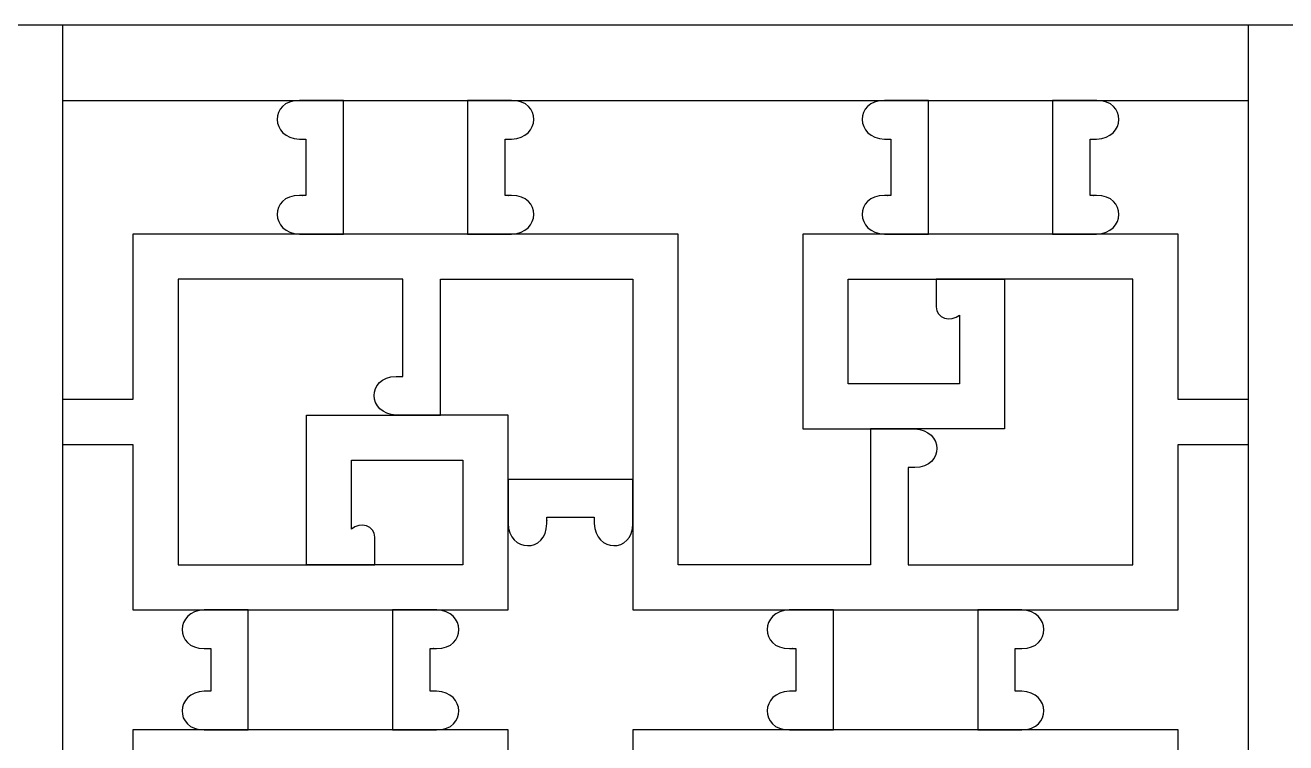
# Model space of a CAD drawing. Header units: centimetres. Extents: x -41.6 to 46.5, y -7.9 to 4.8.
# Drawn here: x -3.77 to 8.71, y -2.26 to 4.85 of the extents above; entities that cross this region are included whole.
import ezdxf

# ---------------------------------------------------------------- set-up
doc = ezdxf.new("R2010")
doc.units = ezdxf.units.CM
doc.header["$MEASUREMENT"] = 0
doc.layers.add('layer 1', color=7, linetype='Continuous')

msp = doc.modelspace()

# ---------------------------------------------------------------- linework, layer by layer
at = {"layer": 'layer 1', "color": 242}
for points, knots in [([(-16.61401, -7.92421), (-16.61401, -7.92421), (-16.61401, 4.84981), (-16.61401, 4.84981), (-16.61401, 4.84981), (-16.61401, 4.84981), (-3.39308, 4.84981), (-3.39308, 4.84981), (-3.39308, 4.84981), (-3.39308, 4.84981), (-3.39308, -7.92421), (-3.39308, -7.92421), (-3.39308, -7.92421), (-3.39308, -7.92421), (-16.61401, -7.92421), (-16.61401, -7.92421)], [0, 0, 0, 0, 0.2, 0.2, 0.2, 0.2, 0.4, 0.4, 0.4, 0.4, 0.6, 0.6, 0.6, 0.6, 1, 1, 1, 1]), ([(-4.13792, -7.92421), (-4.13792, -7.92421), (-4.13792, 4.84981), (-4.13792, 4.84981), (-4.13792, 4.84981), (-4.13792, 4.84981), (9.083, 4.84981), (9.083, 4.84981), (9.083, 4.84981), (9.083, 4.84981), (9.083, -7.92421), (9.083, -7.92421), (9.083, -7.92421), (9.083, -7.92421), (-4.13792, -7.92421), (-4.13792, -7.92421)], [0, 0, 0, 0, 0.2, 0.2, 0.2, 0.2, 0.4, 0.4, 0.4, 0.4, 0.6, 0.6, 0.6, 0.6, 1, 1, 1, 1]), ([(8.33816, -7.92421), (8.33816, -7.92421), (8.33816, 4.84981), (8.33816, 4.84981), (8.33816, 4.84981), (8.33816, 4.84981), (21.55908, 4.84981), (21.55908, 4.84981), (21.55908, 4.84981), (21.55908, 4.84981), (21.55908, -7.92421), (21.55908, -7.92421), (21.55908, -7.92421), (21.55908, -7.92421), (8.33816, -7.92421), (8.33816, -7.92421)], [0, 0, 0, 0, 0.2, 0.2, 0.2, 0.2, 0.4, 0.4, 0.4, 0.4, 0.6, 0.6, 0.6, 0.6, 1, 1, 1, 1]), ([(-3.39308, 1.14233), (-3.39308, 1.14233), (-2.70013, 1.14233), (-2.70013, 1.14233), (-2.70013, 1.14233), (-2.70013, 1.14233), (-2.70013, 2.78098), (-2.70013, 2.78098), (-2.70013, 2.78098), (-2.70013, 2.78098), (-2.70013, 2.78098), (-2.70013, 2.78098), (-2.70013, 2.78098), (-2.70013, 2.78098), (-1.0523, 2.78098), (-1.0523, 2.78098), (-1.0523, 2.78098), (-1.33775, 2.78695), (-1.35289, 3.16217), (-1.0523, 3.16381), (-1.0523, 3.16381), (-0.97925, 3.16381), (-1.06191, 3.16381), (-0.98886, 3.16381), (-0.98886, 3.16381), (-0.98886, 3.16381), (-0.98886, 3.72214), (-0.98886, 3.72214), (-0.98886, 3.72214), (-0.99947, 3.72214), (-0.99631, 3.72214), (-1.0523, 3.72214), (-1.0523, 3.72214), (-1.3377, 3.72811), (-1.35289, 4.1032), (-1.05245, 4.10497), (-1.05245, 4.10497), (-1.05245, 4.10497), (-3.39308, 4.10497), (-3.39308, 4.10497), (-3.39308, 4.10497), (-3.39308, 4.10497), (-3.39308, 1.14233), (-3.39308, 1.14233)], [0, 0, 0, 0, 0.08333333, 0.08333333, 0.08333333, 0.08333333, 0.16666667, 0.16666667, 0.16666667, 0.16666667, 0.25, 0.25, 0.25, 0.25, 0.33333333, 0.33333333, 0.33333333, 0.33333333, 0.41666667, 0.41666667, 0.41666667, 0.41666667, 0.5, 0.5, 0.5, 0.5, 0.58333333, 0.58333333, 0.58333333, 0.58333333, 0.66666667, 0.66666667, 0.66666667, 0.66666667, 0.75, 0.75, 0.75, 0.75, 0.83333333, 0.83333333, 0.83333333, 0.83333333, 1, 1, 1, 1]), ([(-0.61644, 4.10497), (-0.61644, 4.10497), (-1.05245, 4.10497), (-1.05245, 4.10497), (-1.05245, 4.10497), (-1.05245, 4.10497), (-0.61644, 4.10497), (-0.61644, 4.10497)], [0, 0, 0, 0, 0.33333333, 0.33333333, 0.33333333, 0.33333333, 1, 1, 1, 1]), ([(-0.61644, 4.10497), (-0.61644, 4.10497), (-0.61644, 2.78098), (-0.61644, 2.78098), (-0.61644, 2.78098), (-0.61644, 2.78098), (0.61231, 2.78098), (0.61231, 2.78098), (0.61231, 2.78098), (0.61231, 2.78098), (0.61231, 4.10497), (0.61231, 4.10497), (0.61231, 4.10497), (0.61231, 4.10497), (-0.61644, 4.10497), (-0.61644, 4.10497)], [0, 0, 0, 0, 0.2, 0.2, 0.2, 0.2, 0.4, 0.4, 0.4, 0.4, 0.6, 0.6, 0.6, 0.6, 1, 1, 1, 1]), ([(0.61231, 4.10497), (0.61231, 4.10497), (1.04832, 4.10497), (1.04832, 4.10497), (1.04832, 4.10497), (1.04832, 4.10497), (0.61231, 4.10497), (0.61231, 4.10497)], [0, 0, 0, 0, 0.33333333, 0.33333333, 0.33333333, 0.33333333, 1, 1, 1, 1]), ([(1.04832, 4.10497), (1.34876, 4.1032), (1.33357, 3.72811), (1.04817, 3.72214), (1.04817, 3.72214), (0.99218, 3.72214), (0.99534, 3.72214), (0.98473, 3.72214), (0.98473, 3.72214), (0.98473, 3.72214), (0.98473, 3.16381), (0.98473, 3.16381), (0.98473, 3.16381), (1.05778, 3.16381), (0.97512, 3.16381), (1.04817, 3.16381), (1.04817, 3.16381), (1.34876, 3.16217), (1.33362, 2.78695), (1.04817, 2.78098), (1.04817, 2.78098), (1.04817, 2.78098), (2.69599, 2.78098), (2.69599, 2.78098), (2.69599, 2.78098), (2.69599, 2.78098), (2.696, -0.49632), (2.696, -0.49632), (2.696, -0.49632), (2.696, -0.49632), (4.60181, -0.49632), (4.60181, -0.49632), (4.60181, -0.49632), (4.60181, -0.49632), (4.60181, 0.8505), (4.60181, 0.8505), (4.60181, 0.8505), (4.60181, 0.8505), (3.9318, 0.8505), (3.9318, 0.8505), (3.9318, 0.8505), (3.9318, 1.49397), (3.9318, 2.13747), (3.9318, 2.78098), (3.9318, 2.78098), (3.9318, 2.78098), (4.73827, 2.78098), (4.73827, 2.78098), (4.73827, 2.78098), (4.45282, 2.78695), (4.43768, 3.16217), (4.73827, 3.16381), (4.73827, 3.16381), (4.81132, 3.16381), (4.72866, 3.16381), (4.8017, 3.16381), (4.8017, 3.16381), (4.8017, 3.16381), (4.8017, 3.72214), (4.8017, 3.72214), (4.8017, 3.72214), (4.7911, 3.72214), (4.79425, 3.72214), (4.73827, 3.72214), (4.73827, 3.72214), (4.45286, 3.72811), (4.43768, 4.1032), (4.73812, 4.10497), (4.73812, 4.10497), (4.73812, 4.10497), (1.04832, 4.10497), (1.04832, 4.10497)], [0, 0, 0, 0, 0.05263158, 0.05263158, 0.05263158, 0.05263158, 0.10526316, 0.10526316, 0.10526316, 0.10526316, 0.15789474, 0.15789474, 0.15789474, 0.15789474, 0.21052632, 0.21052632, 0.21052632, 0.21052632, 0.26315789, 0.26315789, 0.26315789, 0.26315789, 0.31578947, 0.31578947, 0.31578947, 0.31578947, 0.36842105, 0.36842105, 0.36842105, 0.36842105, 0.42105263, 0.42105263, 0.42105263, 0.42105263, 0.47368421, 0.47368421, 0.47368421, 0.47368421, 0.52631579, 0.52631579, 0.52631579, 0.52631579, 0.57894737, 0.57894737, 0.57894737, 0.57894737, 0.63157895, 0.63157895, 0.63157895, 0.63157895, 0.68421053, 0.68421053, 0.68421053, 0.68421053, 0.73684211, 0.73684211, 0.73684211, 0.73684211, 0.78947368, 0.78947368, 0.78947368, 0.78947368, 0.84210526, 0.84210526, 0.84210526, 0.84210526, 0.89473684, 0.89473684, 0.89473684, 0.89473684, 1, 1, 1, 1]), ([(5.17412, 4.10497), (5.17412, 4.10497), (4.73812, 4.10497), (4.73812, 4.10497), (4.73812, 4.10497), (4.73812, 4.10497), (5.17412, 4.10497), (5.17412, 4.10497)], [0, 0, 0, 0, 0.33333333, 0.33333333, 0.33333333, 0.33333333, 1, 1, 1, 1]), ([(5.17412, 2.78098), (5.17412, 2.78098), (6.40288, 2.78098), (6.40288, 2.78098), (6.40288, 2.78098), (6.40288, 2.78098), (6.40288, 4.10497), (6.40288, 4.10497), (6.40288, 4.10497), (6.40288, 4.10497), (5.17412, 4.10497), (5.17412, 4.10497), (5.17412, 4.10497), (5.17412, 4.10497), (5.17412, 2.78098), (5.17412, 2.78098)], [0, 0, 0, 0, 0.2, 0.2, 0.2, 0.2, 0.4, 0.4, 0.4, 0.4, 0.6, 0.6, 0.6, 0.6, 1, 1, 1, 1]), ([(6.40288, 4.10497), (6.40288, 4.10497), (6.83888, 4.10497), (6.83888, 4.10497), (6.83888, 4.10497), (6.83888, 4.10497), (6.40288, 4.10497), (6.40288, 4.10497)], [0, 0, 0, 0, 0.33333333, 0.33333333, 0.33333333, 0.33333333, 1, 1, 1, 1]), ([(6.83888, 4.10497), (7.13932, 4.1032), (7.12414, 3.72811), (6.83873, 3.72214), (6.83873, 3.72214), (6.78275, 3.72214), (6.7859, 3.72214), (6.7753, 3.72214), (6.7753, 3.72214), (6.7753, 3.72214), (6.7753, 3.16381), (6.7753, 3.16381), (6.7753, 3.16381), (6.84834, 3.16381), (6.76569, 3.16381), (6.83873, 3.16381), (6.83873, 3.16381), (7.13933, 3.16217), (7.12419, 2.78695), (6.83873, 2.78098), (6.83873, 2.78098), (6.83873, 2.78098), (7.64521, 2.78098), (7.64521, 2.78098), (7.64521, 2.78098), (7.64521, 2.78098), (7.64521, 1.14233), (7.64521, 1.14233), (7.64521, 1.14233), (7.64521, 1.14233), (8.33816, 1.14233), (8.33816, 1.14233), (8.33816, 1.14233), (8.33816, 1.14233), (8.33816, 4.10497), (8.33816, 4.10497), (8.33816, 4.10497), (8.33816, 4.10497), (6.83888, 4.10497), (6.83888, 4.10497)], [0, 0, 0, 0, 0.09090909, 0.09090909, 0.09090909, 0.09090909, 0.18181818, 0.18181818, 0.18181818, 0.18181818, 0.27272727, 0.27272727, 0.27272727, 0.27272727, 0.36363636, 0.36363636, 0.36363636, 0.36363636, 0.45454545, 0.45454545, 0.45454545, 0.45454545, 0.54545455, 0.54545455, 0.54545455, 0.54545455, 0.63636364, 0.63636364, 0.63636364, 0.63636364, 0.72727273, 0.72727273, 0.72727273, 0.72727273, 0.81818182, 0.81818182, 0.81818182, 0.81818182, 1, 1, 1, 1]), ([(-0.61644, 2.78098), (-0.61644, 2.78098), (-1.0523, 2.78098), (-1.0523, 2.78098), (-1.0523, 2.78098), (-1.0523, 2.78098), (-0.61644, 2.78098), (-0.61644, 2.78098)], [0, 0, 0, 0, 0.33333333, 0.33333333, 0.33333333, 0.33333333, 1, 1, 1, 1]), ([(0.61231, 2.78098), (0.61231, 2.78098), (1.04817, 2.78098), (1.04817, 2.78098), (1.04817, 2.78098), (1.04817, 2.78098), (0.61231, 2.78098), (0.61231, 2.78098)], [0, 0, 0, 0, 0.33333333, 0.33333333, 0.33333333, 0.33333333, 1, 1, 1, 1]), ([(5.17412, 2.78098), (5.17412, 2.78098), (4.73827, 2.78098), (4.73827, 2.78098), (4.73827, 2.78098), (4.73827, 2.78098), (5.17412, 2.78098), (5.17412, 2.78098)], [0, 0, 0, 0, 0.33333333, 0.33333333, 0.33333333, 0.33333333, 1, 1, 1, 1]), ([(6.40288, 2.78098), (6.40288, 2.78098), (6.83873, 2.78098), (6.83873, 2.78098), (6.83873, 2.78098), (6.83873, 2.78098), (6.40288, 2.78098), (6.40288, 2.78098)], [0, 0, 0, 0, 0.33333333, 0.33333333, 0.33333333, 0.33333333, 1, 1, 1, 1]), ([(-0.09268, 0.98726), (-0.09268, 0.98726), (-0.53546, 0.98726), (-0.53546, 0.98726), (-0.53546, 0.98726), (-0.53546, 0.98726), (-0.98236, 0.98726), (-0.98236, 0.98726), (-0.98236, 0.98726), (-0.98236, 0.98726), (-0.98236, -0.49632), (-0.98236, -0.49632), (-0.98236, -0.49632), (-0.98236, -0.49632), (-2.25323, -0.49632), (-2.25323, -0.49632), (-2.25323, -0.49632), (-2.25323, -0.49632), (-2.25323, 2.33408), (-2.25323, 2.33408), (-2.25323, 2.33408), (-2.25323, 2.33408), (-0.02915, 2.33408), (-0.02915, 2.33408), (-0.02915, 2.33408), (-0.02915, 2.33408), (-0.02915, 1.3701), (-0.02915, 1.3701), (-0.02915, 1.3701), (-0.10219, 1.3701), (-0.01954, 1.3701), (-0.09259, 1.3701), (-0.09259, 1.3701), (-0.39315, 1.36846), (-0.37804, 0.99331), (-0.09268, 0.98726)], [0, 0, 0, 0, 0.1, 0.1, 0.1, 0.1, 0.2, 0.2, 0.2, 0.2, 0.3, 0.3, 0.3, 0.3, 0.4, 0.4, 0.4, 0.4, 0.5, 0.5, 0.5, 0.5, 0.6, 0.6, 0.6, 0.6, 0.7, 0.7, 0.7, 0.7, 0.8, 0.8, 0.8, 0.8, 1, 1, 1, 1]), ([(2.24908, 0.34983), (2.24908, 1.01125), (2.24909, 1.67267), (2.24909, 2.33408), (2.24909, 2.33408), (2.24909, 2.33408), (0.34327, 2.33408), (0.34327, 2.33408), (0.34327, 2.33408), (0.34327, 2.33408), (0.34327, 0.98726), (0.34327, 0.98726), (0.34327, 0.98726), (0.34327, 0.98726), (0.56637, 0.98726), (0.56637, 0.98726), (0.56637, 0.98726), (0.56637, 0.98726), (1.01328, 0.98726), (1.01328, 0.98726), (1.01328, 0.98726), (1.01328, 0.98726), (1.01328, 0.34983), (1.01328, 0.34983), (1.01328, 0.34983), (1.01328, 0.34983), (2.24908, 0.34983), (2.24908, 0.34983)], [0, 0, 0, 0, 0.125, 0.125, 0.125, 0.125, 0.25, 0.25, 0.25, 0.25, 0.375, 0.375, 0.375, 0.375, 0.5, 0.5, 0.5, 0.5, 0.625, 0.625, 0.625, 0.625, 0.75, 0.75, 0.75, 0.75, 1, 1, 1, 1]), ([(5.48053, 1.97878), (5.39705, 1.90293), (5.24978, 1.9472), (5.25068, 2.06003), (5.25068, 2.06003), (5.25068, 2.15138), (5.25068, 2.24273), (5.25068, 2.33408), (5.25068, 2.33408), (5.25068, 2.33408), (4.3787, 2.33408), (4.3787, 2.33408), (4.3787, 2.33408), (4.3787, 2.33408), (4.3787, 1.2974), (4.3787, 1.2974), (4.3787, 1.2974), (4.3787, 1.2974), (5.48053, 1.2974), (5.48053, 1.2974), (5.48053, 1.2974), (5.48053, 1.2974), (5.48053, 1.97878), (5.48053, 1.97878)], [0, 0, 0, 0, 0.14285714, 0.14285714, 0.14285714, 0.14285714, 0.28571429, 0.28571429, 0.28571429, 0.28571429, 0.42857143, 0.42857143, 0.42857143, 0.42857143, 0.57142857, 0.57142857, 0.57142857, 0.57142857, 0.71428571, 0.71428571, 0.71428571, 0.71428571, 1, 1, 1, 1]), ([(4.97423, -0.49632), (4.97423, -0.49632), (4.97423, 0.46766), (4.97423, 0.46766), (4.97423, 0.46766), (5.04727, 0.46766), (4.96461, 0.46766), (5.03766, 0.46766), (5.03766, 0.46766), (5.33822, 0.4693), (5.32311, 0.84445), (5.03775, 0.8505), (5.03775, 0.8505), (5.03775, 0.8505), (5.92744, 0.8505), (5.92744, 0.8505), (5.92744, 0.8505), (5.92744, 0.8505), (5.92744, 2.33408), (5.92744, 2.33408), (5.92744, 2.33408), (5.92744, 2.33408), (7.1983, 2.33408), (7.1983, 2.33408), (7.1983, 2.33408), (7.1983, 2.33408), (7.1983, -0.49632), (7.1983, -0.49632), (7.1983, -0.49632), (7.1983, -0.49632), (4.97423, -0.49632), (4.97423, -0.49632)], [0, 0, 0, 0, 0.11111111, 0.11111111, 0.11111111, 0.11111111, 0.22222222, 0.22222222, 0.22222222, 0.22222222, 0.33333333, 0.33333333, 0.33333333, 0.33333333, 0.44444444, 0.44444444, 0.44444444, 0.44444444, 0.55555556, 0.55555556, 0.55555556, 0.55555556, 0.66666667, 0.66666667, 0.66666667, 0.66666667, 0.77777778, 0.77777778, 0.77777778, 0.77777778, 1, 1, 1, 1]), ([(5.92744, 2.33408), (5.92744, 2.33408), (5.25068, 2.33408), (5.25068, 2.33408), (5.25068, 2.33408), (5.25068, 2.33408), (5.92744, 2.33408), (5.92744, 2.33408)], [0, 0, 0, 0, 0.33333333, 0.33333333, 0.33333333, 0.33333333, 1, 1, 1, 1]), ([(0.34327, 0.98726), (0.34327, 0.98726), (-0.09268, 0.98726), (-0.09268, 0.98726), (-0.09268, 0.98726), (-0.09268, 0.98726), (0.34327, 0.98726), (0.34327, 0.98726)], [0, 0, 0, 0, 0.33333333, 0.33333333, 0.33333333, 0.33333333, 1, 1, 1, 1]), ([(4.60181, 0.8505), (4.60181, 0.8505), (5.03775, 0.8505), (5.03775, 0.8505), (5.03775, 0.8505), (5.03775, 0.8505), (4.60181, 0.8505), (4.60181, 0.8505)], [0, 0, 0, 0, 0.33333333, 0.33333333, 0.33333333, 0.33333333, 1, 1, 1, 1]), ([(-3.39308, -3.76983), (-3.39308, -3.76983), (-2.70013, -3.76983), (-2.70013, -3.76983), (-2.70013, -3.76983), (-2.70013, -3.76983), (-2.70013, -2.13118), (-2.70013, -2.13118), (-2.70013, -2.13118), (-2.70013, -2.13118), (-1.99336, -2.13118), (-1.99336, -2.13118), (-1.99336, -2.13118), (-2.29379, -2.12941), (-2.27861, -1.75431), (-1.99321, -1.74834), (-1.99321, -1.74834), (-1.93722, -1.74834), (-1.94038, -1.74834), (-1.92977, -1.74834), (-1.92977, -1.74834), (-1.92977, -1.74834), (-1.92977, -1.32599), (-1.92977, -1.32599), (-1.92977, -1.32599), (-2.00282, -1.32599), (-1.92016, -1.32599), (-1.99321, -1.32599), (-1.99321, -1.32599), (-2.29326, -1.32435), (-2.27869, -0.95049), (-1.99471, -0.94322), (-1.99471, -0.94322), (-1.99471, -0.94322), (-2.70013, -0.94322), (-2.70013, -0.94322), (-2.70013, -0.94322), (-2.70013, -0.94322), (-2.70013, 0.69543), (-2.70013, 0.69543), (-2.70013, 0.69543), (-2.70013, 0.69543), (-3.39308, 0.69543), (-3.39308, 0.69543), (-3.39308, 0.69543), (-3.39308, 0.69543), (-3.39308, -3.76983), (-3.39308, -3.76983)], [0, 0, 0, 0, 0.07692308, 0.07692308, 0.07692308, 0.07692308, 0.15384615, 0.15384615, 0.15384615, 0.15384615, 0.23076923, 0.23076923, 0.23076923, 0.23076923, 0.30769231, 0.30769231, 0.30769231, 0.30769231, 0.38461538, 0.38461538, 0.38461538, 0.38461538, 0.46153846, 0.46153846, 0.46153846, 0.46153846, 0.53846154, 0.53846154, 0.53846154, 0.53846154, 0.61538462, 0.61538462, 0.61538462, 0.61538462, 0.69230769, 0.69230769, 0.69230769, 0.69230769, 0.76923077, 0.76923077, 0.76923077, 0.76923077, 0.84615385, 0.84615385, 0.84615385, 0.84615385, 1, 1, 1, 1]), ([(8.33816, 0.69542), (8.33816, 0.69542), (7.64521, 0.69542), (7.64521, 0.69542), (7.64521, 0.69542), (7.64521, 0.69542), (7.64521, -0.94323), (7.64521, -0.94323), (7.64521, -0.94323), (7.64521, -0.94323), (7.6452, -0.94323), (7.6452, -0.94323), (7.6452, -0.94323), (7.6452, -0.94323), (6.09852, -0.94323), (6.09852, -0.94323), (6.09852, -0.94323), (6.38242, -0.95057), (6.39695, -1.32435), (6.09693, -1.32599), (6.09693, -1.32599), (6.02388, -1.32599), (6.10653, -1.32599), (6.03349, -1.32599), (6.03349, -1.32599), (6.03349, -1.32599), (6.03349, -1.74834), (6.03349, -1.74834), (6.03349, -1.74834), (6.04409, -1.74834), (6.04094, -1.74834), (6.09693, -1.74834), (6.09693, -1.74834), (6.38228, -1.75431), (6.3975, -2.12928), (6.09723, -2.13118), (6.09723, -2.13118), (6.09723, -2.13118), (7.6452, -2.13118), (7.6452, -2.13118), (7.6452, -2.13118), (7.6452, -2.13118), (7.64521, -2.13118), (7.64521, -2.13118), (7.64521, -2.13118), (7.64521, -2.13118), (7.64521, -3.76983), (7.64521, -3.76983), (7.64521, -3.76983), (7.64521, -3.76983), (8.33816, -3.76983), (8.33816, -3.76983), (8.33816, -3.76983), (8.33816, -3.76983), (8.33816, 0.69542), (8.33816, 0.69542)], [0, 0, 0, 0, 0.06666667, 0.06666667, 0.06666667, 0.06666667, 0.13333333, 0.13333333, 0.13333333, 0.13333333, 0.2, 0.2, 0.2, 0.2, 0.26666667, 0.26666667, 0.26666667, 0.26666667, 0.33333333, 0.33333333, 0.33333333, 0.33333333, 0.4, 0.4, 0.4, 0.4, 0.46666667, 0.46666667, 0.46666667, 0.46666667, 0.53333333, 0.53333333, 0.53333333, 0.53333333, 0.6, 0.6, 0.6, 0.6, 0.66666667, 0.66666667, 0.66666667, 0.66666667, 0.73333333, 0.73333333, 0.73333333, 0.73333333, 0.8, 0.8, 0.8, 0.8, 0.86666667, 0.86666667, 0.86666667, 0.86666667, 1, 1, 1, 1]), ([(-0.53546, -0.14099), (-0.45197, -0.06516), (-0.3047, -0.10945), (-0.3056, -0.22228), (-0.3056, -0.22228), (-0.3056, -0.31362), (-0.3056, -0.40497), (-0.3056, -0.49632), (-0.3056, -0.49632), (-0.3056, -0.49632), (0.56637, -0.49632), (0.56637, -0.49632), (0.56637, -0.49632), (0.56637, -0.49632), (0.56637, 0.54036), (0.56637, 0.54036), (0.56637, 0.54036), (0.56637, 0.54036), (-0.53546, 0.54036), (-0.53546, 0.54036), (-0.53546, 0.54036), (-0.53546, 0.54036), (-0.53546, -0.14099), (-0.53546, -0.14099)], [0, 0, 0, 0, 0.14285714, 0.14285714, 0.14285714, 0.14285714, 0.28571429, 0.28571429, 0.28571429, 0.28571429, 0.42857143, 0.42857143, 0.42857143, 0.42857143, 0.57142857, 0.57142857, 0.57142857, 0.57142857, 0.71428571, 0.71428571, 0.71428571, 0.71428571, 1, 1, 1, 1]), ([(1.01328, 0.34983), (1.01328, 0.34983), (1.01328, -0.08602), (1.01328, -0.08602), (1.01328, -0.08602), (1.01328, -0.08602), (1.01328, 0.34983), (1.01328, 0.34983)], [0, 0, 0, 0, 0.33333333, 0.33333333, 0.33333333, 0.33333333, 1, 1, 1, 1]), ([(2.24908, 0.34983), (2.24908, 0.34983), (2.24908, -0.08602), (2.24908, -0.08602), (2.24908, -0.08602), (2.24908, -0.08602), (2.24908, 0.34983), (2.24908, 0.34983)], [0, 0, 0, 0, 0.33333333, 0.33333333, 0.33333333, 0.33333333, 1, 1, 1, 1]), ([(2.24908, -0.08602), (2.24744, -0.38661), (1.8721, -0.37148), (1.86613, -0.08602), (1.86613, -0.08602), (1.86613, -0.03004), (1.86613, -0.03319), (1.86613, -0.02259), (1.86613, -0.02259), (1.86613, -0.02259), (1.39611, -0.02259), (1.39611, -0.02259), (1.39611, -0.02259), (1.39611, -0.09563), (1.39611, -0.01298), (1.39611, -0.08602), (1.39611, -0.08602), (1.39447, -0.38661), (1.01925, -0.37148), (1.01328, -0.08602), (1.01328, -0.08602), (1.01328, -0.08602), (1.01328, -0.94322), (1.01328, -0.94322), (1.01328, -0.94322), (1.01328, -0.94322), (0.30786, -0.94322), (0.30786, -0.94322), (0.30786, -0.94322), (0.59184, -0.95049), (0.60641, -1.32435), (0.30635, -1.32599), (0.30635, -1.32599), (0.23331, -1.32599), (0.31596, -1.32599), (0.24292, -1.32599), (0.24292, -1.32599), (0.24292, -1.32599), (0.24292, -1.74834), (0.24292, -1.74834), (0.24292, -1.74834), (0.25352, -1.74834), (0.25037, -1.74834), (0.30635, -1.74834), (0.30635, -1.74834), (0.59176, -1.75431), (0.60693, -2.12941), (0.3065, -2.13118), (0.3065, -2.13118), (0.3065, -2.13118), (1.01328, -2.13118), (1.01328, -2.13118), (1.01328, -2.13118), (1.01328, -2.13118), (1.01328, -2.98838), (1.01328, -2.98838), (1.01328, -2.98838), (1.01925, -2.70293), (1.39447, -2.68779), (1.39611, -2.98838), (1.39611, -2.98838), (1.39611, -3.06143), (1.39611, -2.97877), (1.39611, -3.05182), (1.39611, -3.05182), (1.39611, -3.05182), (1.86613, -3.05182), (1.86613, -3.05182), (1.86613, -3.05182), (1.86613, -3.04121), (1.86613, -3.04437), (1.86613, -2.98838), (1.86613, -2.98838), (1.8721, -2.70293), (2.24745, -2.68779), (2.24909, -2.98838), (2.24909, -2.98838), (2.24909, -2.98838), (2.24909, -2.57808), (2.24909, -2.57808), (2.24909, -2.57808), (2.24909, -2.57808), (2.24908, -2.57808), (2.24908, -2.57808), (2.24908, -2.57808), (2.24908, -2.57808), (2.24908, -2.13118), (2.24908, -2.13118), (2.24908, -2.13118), (2.24908, -2.13118), (3.79721, -2.13118), (3.79721, -2.13118), (3.79721, -2.13118), (3.49678, -2.1294), (3.51196, -1.75431), (3.79736, -1.74834), (3.79736, -1.74834), (3.85335, -1.74834), (3.8502, -1.74834), (3.8608, -1.74834), (3.8608, -1.74834), (3.8608, -1.74834), (3.8608, -1.32599), (3.8608, -1.32599), (3.8608, -1.32599), (3.78776, -1.32599), (3.87041, -1.32599), (3.79736, -1.32599), (3.79736, -1.32599), (3.49734, -1.32435), (3.51187, -0.95057), (3.79577, -0.94323), (3.79577, -0.94323), (3.79577, -0.94323), (2.24908, -0.94323), (2.24908, -0.94323), (2.24908, -0.94323), (2.24908, -0.65749), (2.24908, -0.37176), (2.24908, -0.08602)], [0, 0, 0, 0, 0.03225806, 0.03225806, 0.03225806, 0.03225806, 0.06451613, 0.06451613, 0.06451613, 0.06451613, 0.09677419, 0.09677419, 0.09677419, 0.09677419, 0.12903226, 0.12903226, 0.12903226, 0.12903226, 0.16129032, 0.16129032, 0.16129032, 0.16129032, 0.19354839, 0.19354839, 0.19354839, 0.19354839, 0.22580645, 0.22580645, 0.22580645, 0.22580645, 0.25806452, 0.25806452, 0.25806452, 0.25806452, 0.29032258, 0.29032258, 0.29032258, 0.29032258, 0.32258065, 0.32258065, 0.32258065, 0.32258065, 0.35483871, 0.35483871, 0.35483871, 0.35483871, 0.38709677, 0.38709677, 0.38709677, 0.38709677, 0.41935484, 0.41935484, 0.41935484, 0.41935484, 0.4516129, 0.4516129, 0.4516129, 0.4516129, 0.48387097, 0.48387097, 0.48387097, 0.48387097, 0.51612903, 0.51612903, 0.51612903, 0.51612903, 0.5483871, 0.5483871, 0.5483871, 0.5483871, 0.58064516, 0.58064516, 0.58064516, 0.58064516, 0.61290323, 0.61290323, 0.61290323, 0.61290323, 0.64516129, 0.64516129, 0.64516129, 0.64516129, 0.67741935, 0.67741935, 0.67741935, 0.67741935, 0.70967742, 0.70967742, 0.70967742, 0.70967742, 0.74193548, 0.74193548, 0.74193548, 0.74193548, 0.77419355, 0.77419355, 0.77419355, 0.77419355, 0.80645161, 0.80645161, 0.80645161, 0.80645161, 0.83870968, 0.83870968, 0.83870968, 0.83870968, 0.87096774, 0.87096774, 0.87096774, 0.87096774, 0.90322581, 0.90322581, 0.90322581, 0.90322581, 0.93548387, 0.93548387, 0.93548387, 0.93548387, 1, 1, 1, 1]), ([(-0.3056, -0.49632), (-0.3056, -0.49632), (-0.98236, -0.49632), (-0.98236, -0.49632), (-0.98236, -0.49632), (-0.98236, -0.49632), (-0.3056, -0.49632), (-0.3056, -0.49632)], [0, 0, 0, 0, 0.33333333, 0.33333333, 0.33333333, 0.33333333, 1, 1, 1, 1]), ([(-1.55735, -0.94322), (-1.55735, -0.94322), (-1.99471, -0.94322), (-1.99471, -0.94322), (-1.99471, -0.94322), (-1.99471, -0.94322), (-1.55735, -0.94322), (-1.55735, -0.94322)], [0, 0, 0, 0, 0.33333333, 0.33333333, 0.33333333, 0.33333333, 1, 1, 1, 1]), ([(-1.55735, -0.94322), (-1.55735, -0.94322), (-1.55735, -2.13118), (-1.55735, -2.13118), (-1.55735, -2.13118), (-1.55735, -2.13118), (-0.1295, -2.13118), (-0.1295, -2.13118), (-0.1295, -2.13118), (-0.1295, -2.13118), (-0.1295, -0.94322), (-0.1295, -0.94322), (-0.1295, -0.94322), (-0.1295, -0.94322), (-1.55735, -0.94322), (-1.55735, -0.94322)], [0, 0, 0, 0, 0.2, 0.2, 0.2, 0.2, 0.4, 0.4, 0.4, 0.4, 0.6, 0.6, 0.6, 0.6, 1, 1, 1, 1]), ([(0.30786, -0.94322), (0.30786, -0.94322), (-0.1295, -0.94322), (-0.1295, -0.94322), (-0.1295, -0.94322), (-0.1295, -0.94322), (0.30786, -0.94322), (0.30786, -0.94322)], [0, 0, 0, 0, 0.33333333, 0.33333333, 0.33333333, 0.33333333, 1, 1, 1, 1]), ([(4.23322, -0.94323), (4.23322, -0.94323), (3.79577, -0.94323), (3.79577, -0.94323), (3.79577, -0.94323), (3.79577, -0.94323), (4.23322, -0.94323), (4.23322, -0.94323)], [0, 0, 0, 0, 0.33333333, 0.33333333, 0.33333333, 0.33333333, 1, 1, 1, 1]), ([(4.23322, -0.94323), (4.23322, -0.94323), (4.23322, -2.13118), (4.23322, -2.13118), (4.23322, -2.13118), (4.23322, -2.13118), (5.66107, -2.13118), (5.66107, -2.13118), (5.66107, -2.13118), (5.66107, -2.13118), (5.66107, -0.94323), (5.66107, -0.94323), (5.66107, -0.94323), (5.66107, -0.94323), (4.23322, -0.94323), (4.23322, -0.94323)], [0, 0, 0, 0, 0.2, 0.2, 0.2, 0.2, 0.4, 0.4, 0.4, 0.4, 0.6, 0.6, 0.6, 0.6, 1, 1, 1, 1]), ([(5.66107, -0.94323), (5.66107, -0.94323), (6.09852, -0.94323), (6.09852, -0.94323), (6.09852, -0.94323), (6.09852, -0.94323), (5.66107, -0.94323), (5.66107, -0.94323)], [0, 0, 0, 0, 0.33333333, 0.33333333, 0.33333333, 0.33333333, 1, 1, 1, 1]), ([(-1.55735, -2.13118), (-1.55735, -2.13118), (-1.99336, -2.13118), (-1.99336, -2.13118), (-1.99336, -2.13118), (-1.99336, -2.13118), (-1.55735, -2.13118), (-1.55735, -2.13118)], [0, 0, 0, 0, 0.33333333, 0.33333333, 0.33333333, 0.33333333, 1, 1, 1, 1]), ([(0.3065, -2.13118), (0.3065, -2.13118), (-0.1295, -2.13118), (-0.1295, -2.13118), (-0.1295, -2.13118), (-0.1295, -2.13118), (0.3065, -2.13118), (0.3065, -2.13118)], [0, 0, 0, 0, 0.33333333, 0.33333333, 0.33333333, 0.33333333, 1, 1, 1, 1]), ([(4.23322, -2.13118), (4.23322, -2.13118), (3.79721, -2.13118), (3.79721, -2.13118), (3.79721, -2.13118), (3.79721, -2.13118), (4.23322, -2.13118), (4.23322, -2.13118)], [0, 0, 0, 0, 0.33333333, 0.33333333, 0.33333333, 0.33333333, 1, 1, 1, 1]), ([(5.66107, -2.13118), (5.66107, -2.13118), (6.09723, -2.13118), (6.09723, -2.13118), (6.09723, -2.13118), (6.09723, -2.13118), (5.66107, -2.13118), (5.66107, -2.13118)], [0, 0, 0, 0, 0.33333333, 0.33333333, 0.33333333, 0.33333333, 1, 1, 1, 1])]:
    msp.add_open_spline(points, degree=3, knots=knots, dxfattribs=at)
at = {"layer": 'layer 1', "color": 242, "lineweight": 9}
for points, knots in [([(-16.61401, -7.92421), (-16.61401, -7.92421), (-16.61401, 4.84981), (-16.61401, 4.84981), (-16.61401, 4.84981), (-16.61401, 4.84981), (-3.39308, 4.84981), (-3.39308, 4.84981), (-3.39308, 4.84981), (-3.39308, 4.84981), (-3.39308, -7.92421), (-3.39308, -7.92421), (-3.39308, -7.92421), (-3.39308, -7.92421), (-16.61401, -7.92421), (-16.61401, -7.92421)], [0, 0, 0, 0, 0.2, 0.2, 0.2, 0.2, 0.4, 0.4, 0.4, 0.4, 0.6, 0.6, 0.6, 0.6, 1, 1, 1, 1]), ([(-4.13792, -7.92421), (-4.13792, -7.92421), (-4.13792, 4.84981), (-4.13792, 4.84981), (-4.13792, 4.84981), (-4.13792, 4.84981), (9.083, 4.84981), (9.083, 4.84981), (9.083, 4.84981), (9.083, 4.84981), (9.083, -7.92421), (9.083, -7.92421), (9.083, -7.92421), (9.083, -7.92421), (-4.13792, -7.92421), (-4.13792, -7.92421)], [0, 0, 0, 0, 0.2, 0.2, 0.2, 0.2, 0.4, 0.4, 0.4, 0.4, 0.6, 0.6, 0.6, 0.6, 1, 1, 1, 1]), ([(8.33816, -7.92421), (8.33816, -7.92421), (8.33816, 4.84981), (8.33816, 4.84981), (8.33816, 4.84981), (8.33816, 4.84981), (21.55908, 4.84981), (21.55908, 4.84981), (21.55908, 4.84981), (21.55908, 4.84981), (21.55908, -7.92421), (21.55908, -7.92421), (21.55908, -7.92421), (21.55908, -7.92421), (8.33816, -7.92421), (8.33816, -7.92421)], [0, 0, 0, 0, 0.2, 0.2, 0.2, 0.2, 0.4, 0.4, 0.4, 0.4, 0.6, 0.6, 0.6, 0.6, 1, 1, 1, 1]), ([(-3.39308, 1.14233), (-3.39308, 1.14233), (-2.70013, 1.14233), (-2.70013, 1.14233), (-2.70013, 1.14233), (-2.70013, 1.14233), (-2.70013, 2.78098), (-2.70013, 2.78098), (-2.70013, 2.78098), (-2.70013, 2.78098), (-2.70013, 2.78098), (-2.70013, 2.78098), (-2.70013, 2.78098), (-2.70013, 2.78098), (-1.0523, 2.78098), (-1.0523, 2.78098), (-1.0523, 2.78098), (-1.33775, 2.78695), (-1.35289, 3.16217), (-1.0523, 3.16381), (-1.0523, 3.16381), (-0.97925, 3.16381), (-1.06191, 3.16381), (-0.98886, 3.16381), (-0.98886, 3.16381), (-0.98886, 3.16381), (-0.98886, 3.72214), (-0.98886, 3.72214), (-0.98886, 3.72214), (-0.99947, 3.72214), (-0.99631, 3.72214), (-1.0523, 3.72214), (-1.0523, 3.72214), (-1.3377, 3.72811), (-1.35289, 4.1032), (-1.05245, 4.10497), (-1.05245, 4.10497), (-1.05245, 4.10497), (-3.39308, 4.10497), (-3.39308, 4.10497), (-3.39308, 4.10497), (-3.39308, 4.10497), (-3.39308, 1.14233), (-3.39308, 1.14233)], [0, 0, 0, 0, 0.08333333, 0.08333333, 0.08333333, 0.08333333, 0.16666667, 0.16666667, 0.16666667, 0.16666667, 0.25, 0.25, 0.25, 0.25, 0.33333333, 0.33333333, 0.33333333, 0.33333333, 0.41666667, 0.41666667, 0.41666667, 0.41666667, 0.5, 0.5, 0.5, 0.5, 0.58333333, 0.58333333, 0.58333333, 0.58333333, 0.66666667, 0.66666667, 0.66666667, 0.66666667, 0.75, 0.75, 0.75, 0.75, 0.83333333, 0.83333333, 0.83333333, 0.83333333, 1, 1, 1, 1]), ([(-0.61644, 4.10497), (-0.61644, 4.10497), (-0.61644, 2.78098), (-0.61644, 2.78098), (-0.61644, 2.78098), (-0.61644, 2.78098), (0.61231, 2.78098), (0.61231, 2.78098), (0.61231, 2.78098), (0.61231, 2.78098), (0.61231, 4.10497), (0.61231, 4.10497), (0.61231, 4.10497), (0.61231, 4.10497), (-0.61644, 4.10497), (-0.61644, 4.10497)], [0, 0, 0, 0, 0.2, 0.2, 0.2, 0.2, 0.4, 0.4, 0.4, 0.4, 0.6, 0.6, 0.6, 0.6, 1, 1, 1, 1]), ([(1.04832, 4.10497), (1.34876, 4.1032), (1.33357, 3.72811), (1.04817, 3.72214), (1.04817, 3.72214), (0.99218, 3.72214), (0.99534, 3.72214), (0.98473, 3.72214), (0.98473, 3.72214), (0.98473, 3.72214), (0.98473, 3.16381), (0.98473, 3.16381), (0.98473, 3.16381), (1.05778, 3.16381), (0.97512, 3.16381), (1.04817, 3.16381), (1.04817, 3.16381), (1.34876, 3.16217), (1.33362, 2.78695), (1.04817, 2.78098), (1.04817, 2.78098), (1.04817, 2.78098), (2.69599, 2.78098), (2.69599, 2.78098), (2.69599, 2.78098), (2.69599, 2.78098), (2.696, -0.49632), (2.696, -0.49632), (2.696, -0.49632), (2.696, -0.49632), (4.60181, -0.49632), (4.60181, -0.49632), (4.60181, -0.49632), (4.60181, -0.49632), (4.60181, 0.8505), (4.60181, 0.8505), (4.60181, 0.8505), (4.60181, 0.8505), (3.9318, 0.8505), (3.9318, 0.8505), (3.9318, 0.8505), (3.9318, 1.49397), (3.9318, 2.13747), (3.9318, 2.78098), (3.9318, 2.78098), (3.9318, 2.78098), (4.73827, 2.78098), (4.73827, 2.78098), (4.73827, 2.78098), (4.45282, 2.78695), (4.43768, 3.16217), (4.73827, 3.16381), (4.73827, 3.16381), (4.81132, 3.16381), (4.72866, 3.16381), (4.8017, 3.16381), (4.8017, 3.16381), (4.8017, 3.16381), (4.8017, 3.72214), (4.8017, 3.72214), (4.8017, 3.72214), (4.7911, 3.72214), (4.79425, 3.72214), (4.73827, 3.72214), (4.73827, 3.72214), (4.45286, 3.72811), (4.43768, 4.1032), (4.73812, 4.10497), (4.73812, 4.10497), (4.73812, 4.10497), (1.04832, 4.10497), (1.04832, 4.10497)], [0, 0, 0, 0, 0.05263158, 0.05263158, 0.05263158, 0.05263158, 0.10526316, 0.10526316, 0.10526316, 0.10526316, 0.15789474, 0.15789474, 0.15789474, 0.15789474, 0.21052632, 0.21052632, 0.21052632, 0.21052632, 0.26315789, 0.26315789, 0.26315789, 0.26315789, 0.31578947, 0.31578947, 0.31578947, 0.31578947, 0.36842105, 0.36842105, 0.36842105, 0.36842105, 0.42105263, 0.42105263, 0.42105263, 0.42105263, 0.47368421, 0.47368421, 0.47368421, 0.47368421, 0.52631579, 0.52631579, 0.52631579, 0.52631579, 0.57894737, 0.57894737, 0.57894737, 0.57894737, 0.63157895, 0.63157895, 0.63157895, 0.63157895, 0.68421053, 0.68421053, 0.68421053, 0.68421053, 0.73684211, 0.73684211, 0.73684211, 0.73684211, 0.78947368, 0.78947368, 0.78947368, 0.78947368, 0.84210526, 0.84210526, 0.84210526, 0.84210526, 0.89473684, 0.89473684, 0.89473684, 0.89473684, 1, 1, 1, 1]), ([(5.17412, 2.78098), (5.17412, 2.78098), (6.40288, 2.78098), (6.40288, 2.78098), (6.40288, 2.78098), (6.40288, 2.78098), (6.40288, 4.10497), (6.40288, 4.10497), (6.40288, 4.10497), (6.40288, 4.10497), (5.17412, 4.10497), (5.17412, 4.10497), (5.17412, 4.10497), (5.17412, 4.10497), (5.17412, 2.78098), (5.17412, 2.78098)], [0, 0, 0, 0, 0.2, 0.2, 0.2, 0.2, 0.4, 0.4, 0.4, 0.4, 0.6, 0.6, 0.6, 0.6, 1, 1, 1, 1]), ([(6.83888, 4.10497), (7.13932, 4.1032), (7.12414, 3.72811), (6.83873, 3.72214), (6.83873, 3.72214), (6.78275, 3.72214), (6.7859, 3.72214), (6.7753, 3.72214), (6.7753, 3.72214), (6.7753, 3.72214), (6.7753, 3.16381), (6.7753, 3.16381), (6.7753, 3.16381), (6.84834, 3.16381), (6.76569, 3.16381), (6.83873, 3.16381), (6.83873, 3.16381), (7.13933, 3.16217), (7.12419, 2.78695), (6.83873, 2.78098), (6.83873, 2.78098), (6.83873, 2.78098), (7.64521, 2.78098), (7.64521, 2.78098), (7.64521, 2.78098), (7.64521, 2.78098), (7.64521, 1.14233), (7.64521, 1.14233), (7.64521, 1.14233), (7.64521, 1.14233), (8.33816, 1.14233), (8.33816, 1.14233), (8.33816, 1.14233), (8.33816, 1.14233), (8.33816, 4.10497), (8.33816, 4.10497), (8.33816, 4.10497), (8.33816, 4.10497), (6.83888, 4.10497), (6.83888, 4.10497)], [0, 0, 0, 0, 0.09090909, 0.09090909, 0.09090909, 0.09090909, 0.18181818, 0.18181818, 0.18181818, 0.18181818, 0.27272727, 0.27272727, 0.27272727, 0.27272727, 0.36363636, 0.36363636, 0.36363636, 0.36363636, 0.45454545, 0.45454545, 0.45454545, 0.45454545, 0.54545455, 0.54545455, 0.54545455, 0.54545455, 0.63636364, 0.63636364, 0.63636364, 0.63636364, 0.72727273, 0.72727273, 0.72727273, 0.72727273, 0.81818182, 0.81818182, 0.81818182, 0.81818182, 1, 1, 1, 1]), ([(-0.09268, 0.98726), (-0.09268, 0.98726), (-0.53546, 0.98726), (-0.53546, 0.98726), (-0.53546, 0.98726), (-0.53546, 0.98726), (-0.98236, 0.98726), (-0.98236, 0.98726), (-0.98236, 0.98726), (-0.98236, 0.98726), (-0.98236, -0.49632), (-0.98236, -0.49632), (-0.98236, -0.49632), (-0.98236, -0.49632), (-2.25323, -0.49632), (-2.25323, -0.49632), (-2.25323, -0.49632), (-2.25323, -0.49632), (-2.25323, 2.33408), (-2.25323, 2.33408), (-2.25323, 2.33408), (-2.25323, 2.33408), (-0.02915, 2.33408), (-0.02915, 2.33408), (-0.02915, 2.33408), (-0.02915, 2.33408), (-0.02915, 1.3701), (-0.02915, 1.3701), (-0.02915, 1.3701), (-0.10219, 1.3701), (-0.01954, 1.3701), (-0.09259, 1.3701), (-0.09259, 1.3701), (-0.39315, 1.36846), (-0.37804, 0.99331), (-0.09268, 0.98726)], [0, 0, 0, 0, 0.1, 0.1, 0.1, 0.1, 0.2, 0.2, 0.2, 0.2, 0.3, 0.3, 0.3, 0.3, 0.4, 0.4, 0.4, 0.4, 0.5, 0.5, 0.5, 0.5, 0.6, 0.6, 0.6, 0.6, 0.7, 0.7, 0.7, 0.7, 0.8, 0.8, 0.8, 0.8, 1, 1, 1, 1]), ([(2.24908, 0.34983), (2.24908, 1.01125), (2.24909, 1.67267), (2.24909, 2.33408), (2.24909, 2.33408), (2.24909, 2.33408), (0.34327, 2.33408), (0.34327, 2.33408), (0.34327, 2.33408), (0.34327, 2.33408), (0.34327, 0.98726), (0.34327, 0.98726), (0.34327, 0.98726), (0.34327, 0.98726), (0.56637, 0.98726), (0.56637, 0.98726), (0.56637, 0.98726), (0.56637, 0.98726), (1.01328, 0.98726), (1.01328, 0.98726), (1.01328, 0.98726), (1.01328, 0.98726), (1.01328, 0.34983), (1.01328, 0.34983), (1.01328, 0.34983), (1.01328, 0.34983), (2.24908, 0.34983), (2.24908, 0.34983)], [0, 0, 0, 0, 0.125, 0.125, 0.125, 0.125, 0.25, 0.25, 0.25, 0.25, 0.375, 0.375, 0.375, 0.375, 0.5, 0.5, 0.5, 0.5, 0.625, 0.625, 0.625, 0.625, 0.75, 0.75, 0.75, 0.75, 1, 1, 1, 1]), ([(5.48053, 1.97878), (5.39705, 1.90293), (5.24978, 1.9472), (5.25068, 2.06003), (5.25068, 2.06003), (5.25068, 2.15138), (5.25068, 2.24273), (5.25068, 2.33408), (5.25068, 2.33408), (5.25068, 2.33408), (4.3787, 2.33408), (4.3787, 2.33408), (4.3787, 2.33408), (4.3787, 2.33408), (4.3787, 1.2974), (4.3787, 1.2974), (4.3787, 1.2974), (4.3787, 1.2974), (5.48053, 1.2974), (5.48053, 1.2974), (5.48053, 1.2974), (5.48053, 1.2974), (5.48053, 1.97878), (5.48053, 1.97878)], [0, 0, 0, 0, 0.14285714, 0.14285714, 0.14285714, 0.14285714, 0.28571429, 0.28571429, 0.28571429, 0.28571429, 0.42857143, 0.42857143, 0.42857143, 0.42857143, 0.57142857, 0.57142857, 0.57142857, 0.57142857, 0.71428571, 0.71428571, 0.71428571, 0.71428571, 1, 1, 1, 1]), ([(4.97423, -0.49632), (4.97423, -0.49632), (4.97423, 0.46766), (4.97423, 0.46766), (4.97423, 0.46766), (5.04727, 0.46766), (4.96461, 0.46766), (5.03766, 0.46766), (5.03766, 0.46766), (5.33822, 0.4693), (5.32311, 0.84445), (5.03775, 0.8505), (5.03775, 0.8505), (5.03775, 0.8505), (5.92744, 0.8505), (5.92744, 0.8505), (5.92744, 0.8505), (5.92744, 0.8505), (5.92744, 2.33408), (5.92744, 2.33408), (5.92744, 2.33408), (5.92744, 2.33408), (7.1983, 2.33408), (7.1983, 2.33408), (7.1983, 2.33408), (7.1983, 2.33408), (7.1983, -0.49632), (7.1983, -0.49632), (7.1983, -0.49632), (7.1983, -0.49632), (4.97423, -0.49632), (4.97423, -0.49632)], [0, 0, 0, 0, 0.11111111, 0.11111111, 0.11111111, 0.11111111, 0.22222222, 0.22222222, 0.22222222, 0.22222222, 0.33333333, 0.33333333, 0.33333333, 0.33333333, 0.44444444, 0.44444444, 0.44444444, 0.44444444, 0.55555556, 0.55555556, 0.55555556, 0.55555556, 0.66666667, 0.66666667, 0.66666667, 0.66666667, 0.77777778, 0.77777778, 0.77777778, 0.77777778, 1, 1, 1, 1]), ([(-3.39308, -3.76983), (-3.39308, -3.76983), (-2.70013, -3.76983), (-2.70013, -3.76983), (-2.70013, -3.76983), (-2.70013, -3.76983), (-2.70013, -2.13118), (-2.70013, -2.13118), (-2.70013, -2.13118), (-2.70013, -2.13118), (-1.99336, -2.13118), (-1.99336, -2.13118), (-1.99336, -2.13118), (-2.29379, -2.12941), (-2.27861, -1.75431), (-1.99321, -1.74834), (-1.99321, -1.74834), (-1.93722, -1.74834), (-1.94038, -1.74834), (-1.92977, -1.74834), (-1.92977, -1.74834), (-1.92977, -1.74834), (-1.92977, -1.32599), (-1.92977, -1.32599), (-1.92977, -1.32599), (-2.00282, -1.32599), (-1.92016, -1.32599), (-1.99321, -1.32599), (-1.99321, -1.32599), (-2.29326, -1.32435), (-2.27869, -0.95049), (-1.99471, -0.94322), (-1.99471, -0.94322), (-1.99471, -0.94322), (-2.70013, -0.94322), (-2.70013, -0.94322), (-2.70013, -0.94322), (-2.70013, -0.94322), (-2.70013, 0.69543), (-2.70013, 0.69543), (-2.70013, 0.69543), (-2.70013, 0.69543), (-3.39308, 0.69543), (-3.39308, 0.69543), (-3.39308, 0.69543), (-3.39308, 0.69543), (-3.39308, -3.76983), (-3.39308, -3.76983)], [0, 0, 0, 0, 0.07692308, 0.07692308, 0.07692308, 0.07692308, 0.15384615, 0.15384615, 0.15384615, 0.15384615, 0.23076923, 0.23076923, 0.23076923, 0.23076923, 0.30769231, 0.30769231, 0.30769231, 0.30769231, 0.38461538, 0.38461538, 0.38461538, 0.38461538, 0.46153846, 0.46153846, 0.46153846, 0.46153846, 0.53846154, 0.53846154, 0.53846154, 0.53846154, 0.61538462, 0.61538462, 0.61538462, 0.61538462, 0.69230769, 0.69230769, 0.69230769, 0.69230769, 0.76923077, 0.76923077, 0.76923077, 0.76923077, 0.84615385, 0.84615385, 0.84615385, 0.84615385, 1, 1, 1, 1]), ([(8.33816, 0.69542), (8.33816, 0.69542), (7.64521, 0.69542), (7.64521, 0.69542), (7.64521, 0.69542), (7.64521, 0.69542), (7.64521, -0.94323), (7.64521, -0.94323), (7.64521, -0.94323), (7.64521, -0.94323), (7.6452, -0.94323), (7.6452, -0.94323), (7.6452, -0.94323), (7.6452, -0.94323), (6.09852, -0.94323), (6.09852, -0.94323), (6.09852, -0.94323), (6.38242, -0.95057), (6.39695, -1.32435), (6.09693, -1.32599), (6.09693, -1.32599), (6.02388, -1.32599), (6.10653, -1.32599), (6.03349, -1.32599), (6.03349, -1.32599), (6.03349, -1.32599), (6.03349, -1.74834), (6.03349, -1.74834), (6.03349, -1.74834), (6.04409, -1.74834), (6.04094, -1.74834), (6.09693, -1.74834), (6.09693, -1.74834), (6.38228, -1.75431), (6.3975, -2.12928), (6.09723, -2.13118), (6.09723, -2.13118), (6.09723, -2.13118), (7.6452, -2.13118), (7.6452, -2.13118), (7.6452, -2.13118), (7.6452, -2.13118), (7.64521, -2.13118), (7.64521, -2.13118), (7.64521, -2.13118), (7.64521, -2.13118), (7.64521, -3.76983), (7.64521, -3.76983), (7.64521, -3.76983), (7.64521, -3.76983), (8.33816, -3.76983), (8.33816, -3.76983), (8.33816, -3.76983), (8.33816, -3.76983), (8.33816, 0.69542), (8.33816, 0.69542)], [0, 0, 0, 0, 0.06666667, 0.06666667, 0.06666667, 0.06666667, 0.13333333, 0.13333333, 0.13333333, 0.13333333, 0.2, 0.2, 0.2, 0.2, 0.26666667, 0.26666667, 0.26666667, 0.26666667, 0.33333333, 0.33333333, 0.33333333, 0.33333333, 0.4, 0.4, 0.4, 0.4, 0.46666667, 0.46666667, 0.46666667, 0.46666667, 0.53333333, 0.53333333, 0.53333333, 0.53333333, 0.6, 0.6, 0.6, 0.6, 0.66666667, 0.66666667, 0.66666667, 0.66666667, 0.73333333, 0.73333333, 0.73333333, 0.73333333, 0.8, 0.8, 0.8, 0.8, 0.86666667, 0.86666667, 0.86666667, 0.86666667, 1, 1, 1, 1]), ([(-0.53546, -0.14099), (-0.45197, -0.06516), (-0.3047, -0.10945), (-0.3056, -0.22228), (-0.3056, -0.22228), (-0.3056, -0.31362), (-0.3056, -0.40497), (-0.3056, -0.49632), (-0.3056, -0.49632), (-0.3056, -0.49632), (0.56637, -0.49632), (0.56637, -0.49632), (0.56637, -0.49632), (0.56637, -0.49632), (0.56637, 0.54036), (0.56637, 0.54036), (0.56637, 0.54036), (0.56637, 0.54036), (-0.53546, 0.54036), (-0.53546, 0.54036), (-0.53546, 0.54036), (-0.53546, 0.54036), (-0.53546, -0.14099), (-0.53546, -0.14099)], [0, 0, 0, 0, 0.14285714, 0.14285714, 0.14285714, 0.14285714, 0.28571429, 0.28571429, 0.28571429, 0.28571429, 0.42857143, 0.42857143, 0.42857143, 0.42857143, 0.57142857, 0.57142857, 0.57142857, 0.57142857, 0.71428571, 0.71428571, 0.71428571, 0.71428571, 1, 1, 1, 1]), ([(2.24908, -0.08602), (2.24744, -0.38661), (1.8721, -0.37148), (1.86613, -0.08602), (1.86613, -0.08602), (1.86613, -0.03004), (1.86613, -0.03319), (1.86613, -0.02259), (1.86613, -0.02259), (1.86613, -0.02259), (1.39611, -0.02259), (1.39611, -0.02259), (1.39611, -0.02259), (1.39611, -0.09563), (1.39611, -0.01298), (1.39611, -0.08602), (1.39611, -0.08602), (1.39447, -0.38661), (1.01925, -0.37148), (1.01328, -0.08602), (1.01328, -0.08602), (1.01328, -0.08602), (1.01328, -0.94322), (1.01328, -0.94322), (1.01328, -0.94322), (1.01328, -0.94322), (0.30786, -0.94322), (0.30786, -0.94322), (0.30786, -0.94322), (0.59184, -0.95049), (0.60641, -1.32435), (0.30635, -1.32599), (0.30635, -1.32599), (0.23331, -1.32599), (0.31596, -1.32599), (0.24292, -1.32599), (0.24292, -1.32599), (0.24292, -1.32599), (0.24292, -1.74834), (0.24292, -1.74834), (0.24292, -1.74834), (0.25352, -1.74834), (0.25037, -1.74834), (0.30635, -1.74834), (0.30635, -1.74834), (0.59176, -1.75431), (0.60693, -2.12941), (0.3065, -2.13118), (0.3065, -2.13118), (0.3065, -2.13118), (1.01328, -2.13118), (1.01328, -2.13118), (1.01328, -2.13118), (1.01328, -2.13118), (1.01328, -2.98838), (1.01328, -2.98838), (1.01328, -2.98838), (1.01925, -2.70293), (1.39447, -2.68779), (1.39611, -2.98838), (1.39611, -2.98838), (1.39611, -3.06143), (1.39611, -2.97877), (1.39611, -3.05182), (1.39611, -3.05182), (1.39611, -3.05182), (1.86613, -3.05182), (1.86613, -3.05182), (1.86613, -3.05182), (1.86613, -3.04121), (1.86613, -3.04437), (1.86613, -2.98838), (1.86613, -2.98838), (1.8721, -2.70293), (2.24745, -2.68779), (2.24909, -2.98838), (2.24909, -2.98838), (2.24909, -2.98838), (2.24909, -2.57808), (2.24909, -2.57808), (2.24909, -2.57808), (2.24909, -2.57808), (2.24908, -2.57808), (2.24908, -2.57808), (2.24908, -2.57808), (2.24908, -2.57808), (2.24908, -2.13118), (2.24908, -2.13118), (2.24908, -2.13118), (2.24908, -2.13118), (3.79721, -2.13118), (3.79721, -2.13118), (3.79721, -2.13118), (3.49678, -2.1294), (3.51196, -1.75431), (3.79736, -1.74834), (3.79736, -1.74834), (3.85335, -1.74834), (3.8502, -1.74834), (3.8608, -1.74834), (3.8608, -1.74834), (3.8608, -1.74834), (3.8608, -1.32599), (3.8608, -1.32599), (3.8608, -1.32599), (3.78776, -1.32599), (3.87041, -1.32599), (3.79736, -1.32599), (3.79736, -1.32599), (3.49734, -1.32435), (3.51187, -0.95057), (3.79577, -0.94323), (3.79577, -0.94323), (3.79577, -0.94323), (2.24908, -0.94323), (2.24908, -0.94323), (2.24908, -0.94323), (2.24908, -0.65749), (2.24908, -0.37176), (2.24908, -0.08602)], [0, 0, 0, 0, 0.03225806, 0.03225806, 0.03225806, 0.03225806, 0.06451613, 0.06451613, 0.06451613, 0.06451613, 0.09677419, 0.09677419, 0.09677419, 0.09677419, 0.12903226, 0.12903226, 0.12903226, 0.12903226, 0.16129032, 0.16129032, 0.16129032, 0.16129032, 0.19354839, 0.19354839, 0.19354839, 0.19354839, 0.22580645, 0.22580645, 0.22580645, 0.22580645, 0.25806452, 0.25806452, 0.25806452, 0.25806452, 0.29032258, 0.29032258, 0.29032258, 0.29032258, 0.32258065, 0.32258065, 0.32258065, 0.32258065, 0.35483871, 0.35483871, 0.35483871, 0.35483871, 0.38709677, 0.38709677, 0.38709677, 0.38709677, 0.41935484, 0.41935484, 0.41935484, 0.41935484, 0.4516129, 0.4516129, 0.4516129, 0.4516129, 0.48387097, 0.48387097, 0.48387097, 0.48387097, 0.51612903, 0.51612903, 0.51612903, 0.51612903, 0.5483871, 0.5483871, 0.5483871, 0.5483871, 0.58064516, 0.58064516, 0.58064516, 0.58064516, 0.61290323, 0.61290323, 0.61290323, 0.61290323, 0.64516129, 0.64516129, 0.64516129, 0.64516129, 0.67741935, 0.67741935, 0.67741935, 0.67741935, 0.70967742, 0.70967742, 0.70967742, 0.70967742, 0.74193548, 0.74193548, 0.74193548, 0.74193548, 0.77419355, 0.77419355, 0.77419355, 0.77419355, 0.80645161, 0.80645161, 0.80645161, 0.80645161, 0.83870968, 0.83870968, 0.83870968, 0.83870968, 0.87096774, 0.87096774, 0.87096774, 0.87096774, 0.90322581, 0.90322581, 0.90322581, 0.90322581, 0.93548387, 0.93548387, 0.93548387, 0.93548387, 1, 1, 1, 1]), ([(-1.55735, -0.94322), (-1.55735, -0.94322), (-1.55735, -2.13118), (-1.55735, -2.13118), (-1.55735, -2.13118), (-1.55735, -2.13118), (-0.1295, -2.13118), (-0.1295, -2.13118), (-0.1295, -2.13118), (-0.1295, -2.13118), (-0.1295, -0.94322), (-0.1295, -0.94322), (-0.1295, -0.94322), (-0.1295, -0.94322), (-1.55735, -0.94322), (-1.55735, -0.94322)], [0, 0, 0, 0, 0.2, 0.2, 0.2, 0.2, 0.4, 0.4, 0.4, 0.4, 0.6, 0.6, 0.6, 0.6, 1, 1, 1, 1]), ([(4.23322, -0.94323), (4.23322, -0.94323), (4.23322, -2.13118), (4.23322, -2.13118), (4.23322, -2.13118), (4.23322, -2.13118), (5.66107, -2.13118), (5.66107, -2.13118), (5.66107, -2.13118), (5.66107, -2.13118), (5.66107, -0.94323), (5.66107, -0.94323), (5.66107, -0.94323), (5.66107, -0.94323), (4.23322, -0.94323), (4.23322, -0.94323)], [0, 0, 0, 0, 0.2, 0.2, 0.2, 0.2, 0.4, 0.4, 0.4, 0.4, 0.6, 0.6, 0.6, 0.6, 1, 1, 1, 1])]:
    msp.add_open_spline(points, degree=3, knots=knots, dxfattribs=at)
for points in [[(-0.61644, 4.10497), (-0.61644, 4.10497), (-1.05245, 4.10497), (-1.05245, 4.10497)], [(0.61231, 4.10497), (0.61231, 4.10497), (1.04832, 4.10497), (1.04832, 4.10497)], [(5.17412, 4.10497), (5.17412, 4.10497), (4.73812, 4.10497), (4.73812, 4.10497)], [(6.40288, 4.10497), (6.40288, 4.10497), (6.83888, 4.10497), (6.83888, 4.10497)], [(-0.61644, 2.78098), (-0.61644, 2.78098), (-1.0523, 2.78098), (-1.0523, 2.78098)], [(0.61231, 2.78098), (0.61231, 2.78098), (1.04817, 2.78098), (1.04817, 2.78098)], [(5.17412, 2.78098), (5.17412, 2.78098), (4.73827, 2.78098), (4.73827, 2.78098)], [(6.40288, 2.78098), (6.40288, 2.78098), (6.83873, 2.78098), (6.83873, 2.78098)], [(5.92744, 2.33408), (5.92744, 2.33408), (5.25068, 2.33408), (5.25068, 2.33408)], [(0.34327, 0.98726), (0.34327, 0.98726), (-0.09268, 0.98726), (-0.09268, 0.98726)], [(4.60181, 0.8505), (4.60181, 0.8505), (5.03775, 0.8505), (5.03775, 0.8505)], [(1.01328, 0.34983), (1.01328, 0.34983), (1.01328, -0.08602), (1.01328, -0.08602)], [(2.24908, 0.34983), (2.24908, 0.34983), (2.24908, -0.08602), (2.24908, -0.08602)], [(-0.3056, -0.49632), (-0.3056, -0.49632), (-0.98236, -0.49632), (-0.98236, -0.49632)], [(-1.55735, -0.94322), (-1.55735, -0.94322), (-1.99471, -0.94322), (-1.99471, -0.94322)], [(0.30786, -0.94322), (0.30786, -0.94322), (-0.1295, -0.94322), (-0.1295, -0.94322)], [(4.23322, -0.94323), (4.23322, -0.94323), (3.79577, -0.94323), (3.79577, -0.94323)], [(5.66107, -0.94323), (5.66107, -0.94323), (6.09852, -0.94323), (6.09852, -0.94323)], [(-1.55735, -2.13118), (-1.55735, -2.13118), (-1.99336, -2.13118), (-1.99336, -2.13118)], [(0.3065, -2.13118), (0.3065, -2.13118), (-0.1295, -2.13118), (-0.1295, -2.13118)], [(4.23322, -2.13118), (4.23322, -2.13118), (3.79721, -2.13118), (3.79721, -2.13118)], [(5.66107, -2.13118), (5.66107, -2.13118), (6.09723, -2.13118), (6.09723, -2.13118)]]:
    msp.add_open_spline(points, degree=3, dxfattribs=at)

doc.saveas('drawing.dxf')
